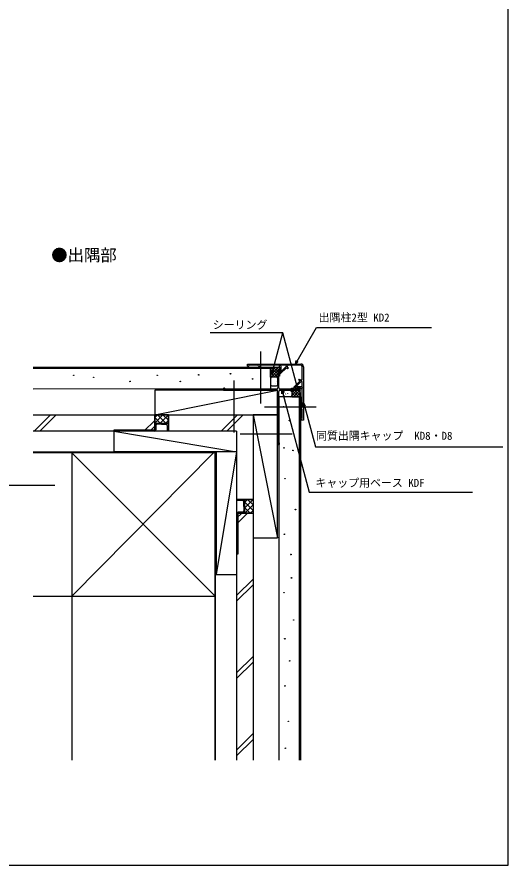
# Model space of a CAD drawing. Units: millimetres, scale not verified. Extents: x -525 to 525, y -784 to 779.
# Drawn here: x 165 to 525, y -784 to -162 of the extents above; entities that cross this region are included whole.
import ezdxf
from ezdxf.enums import TextEntityAlignment as Align

# ---------------------------------------------------------------- set-up
doc = ezdxf.new("R2010")
doc.units = ezdxf.units.MM
doc.header["$LTSCALE"] = 4
for name, color, linetype in [('0-1_USER1', 3, 'Continuous'), ('0-2_YKK_11', 7, 'Continuous'), ('0-3_YKK_12', 2, 'Continuous'), ('0-4_YKK_13', 4, 'Continuous'), ('0-5_YKK_D', 6, 'Continuous'), ('0-6_YKK_ZWAK', 7, 'Continuous'), ('0-7_YSS_K', 3, 'Continuous')]:
    doc.layers.add(name, color=color, linetype=linetype)
doc.styles.add('ＭＳ ゴシック', font='')
doc.styles.get('ＭＳ ゴシック').set_extended_font_data('MS Gothic')

msp = doc.modelspace()

# ---------------------------------------------------------------- linework, layer by layer
at = {"layer": '0-2_YKK_11'}
for p, q in [((334.196, -416.62), (373.196, -416.62)), ((356.313, -422.837), (356.313, -433.937)), ((317.063, -435.837), (355.213, -435.837)), ((356.213, -436.837), (356.213, -474.987)), ((358.113, -435.737), (369.213, -435.737))]:
    msp.add_line(p, q, dxfattribs=at)
for points in [[(357.854, -423.81), (357.596, -424.107), (357.596, -425.52), (356.796, -425.52), (356.796, -423.02), (357.796, -423.02), (362.65, -418.166), (362.382, -417.52), (343.496, -417.52), (343.196, -417.82), (342.896, -418.12), (342.496, -418.12), (342.196, -417.82), (341.896, -417.52), (335.496, -417.52), (335.196, -417.82), (334.896, -418.12), (334.196, -418.12), (334.196, -416.62)], [(357.113, -433.937), (357.113, -422.637), (358.813, -422.637), (358.813, -418.387)], [(357.813, -419.094), (358.013, -419.377), (358.013, -421.837), (357.313, -421.837)], [(363.289, -418.52), (363.354, -418.847), (364.076, -419.569), (363.51, -420.134), (362.662, -419.286), (358.421, -423.527)], [(373.196, -417.52), (363.889, -417.52), (363.389, -418.02)], [(375.196, -418.62), (375.196, -457.62), (373.696, -457.62), (373.696, -456.92), (373.996, -456.62), (374.296, -456.32), (374.296, -449.92), (373.996, -449.62), (373.696, -449.32), (373.696, -448.92), (373.996, -448.62), (374.296, -448.32), (374.296, -429.393), (373.679, -429.137), (368.796, -434.02), (368.796, -435.02), (366.296, -435.02), (366.296, -434.22), (367.709, -434.22), (368.006, -433.962)], [(373.796, -428.427), (374.296, -427.927), (374.296, -418.62)], [(368.289, -433.395), (372.53, -429.155), (371.682, -428.306), (372.247, -427.74), (372.969, -428.462), (373.296, -428.527)], [(373.663, -433.237), (369.413, -433.237), (369.413, -434.937), (358.113, -434.937)], [(370.213, -434.737), (370.213, -434.037), (372.673, -434.037), (372.956, -434.237)], [(355.313, -434.937), (324.827, -434.937), (324.568, -435.087), (324.048, -435.087), (323.788, -434.937), (318.011, -434.937), (317.74, -434.765)], [(357.284, -474.309), (357.113, -474.038), (357.113, -468.261), (356.963, -468.002), (356.963, -467.482), (357.113, -467.222), (357.113, -436.737)]]:
    msp.add_lwpolyline(points, dxfattribs=at)
for centre, radius, start, end in [((357.313, -422.837), 1, 90, 180), ((358.063, -418.387), 0.75, 360, 250.52878), ((362.089, -418.02), 1.3, 337.37831, 360), ((373.196, -418.62), 2, 0, 90), ((373.196, -418.62), 1.1, 0, 90), ((357.714, -422.82), 1, 278.08536, 315), ((373.796, -429.727), 1.3, 90, 112.62169), ((317.063, -435.087), 0.75, 25.37693, 270), ((355.313, -433.937), 1, 270, 0), ((358.113, -433.937), 1, 180, 270), ((368.996, -434.102), 1, 135, 171.91464), ((373.663, -433.987), 0.75, 199.47122, 90), ((355.213, -436.837), 1, 0, 90), ((358.113, -436.737), 1, 90, 180), ((369.213, -434.737), 1, 270, 0), ((356.963, -474.987), 0.75, 180, 64.62307)]:
    msp.add_arc(centre, radius, start, end, dxfattribs=at)
at = {"layer": '0-3_YKK_12'}
for p, q in [((344.035, -445.509), (344.024, -407.509)), ((324.317, -466.785), (324.306, -428.785)), ((346.548, -448.02), (384.548, -448.008)), ((328.808, -467.75), (366.808, -467.739))]:
    msp.add_line(p, q, dxfattribs=at)
at = {"layer": '0-4_YKK_13'}
for p, q in [((177.265, -419.721), (351.013, -419.646)), ((177.265, -434.721), (351.02, -434.646)), ((357.113, -440.737), (357.113, -706.637)), ((372.913, -440.737), (357.113, -440.737)), ((372.113, -440.737), (372.113, -706.637)), ((372.913, -440.737), (372.913, -706.637))]:
    msp.add_line(p, q, dxfattribs=at)
msp.add_lwpolyline([(177.265, -418.921), (351.013, -418.846), (351.02, -434.646)], dxfattribs=at)
for centre in [(206.905, -424.88), (221.474, -426.365), (268.062, -424.88), (298.453, -424.505), (321.716, -423.754), (337.849, -427.506), (248.177, -429.382), (284.946, -429.382), (360.458, -447.795), (364.879, -458.031), (360.924, -478.036), (367.438, -479.897), (361.622, -500.601), (369.299, -523.165), (361.187, -541.223), (365.947, -556.08), (366.38, -573.244), (360.898, -584.062), (367.943, -604.1), (361.508, -617.826), (365.083, -633.982), (361.542, -652.297), (364.1, -678.239), (361.907, -697.97)]:
    msp.add_circle(centre, 0.2, dxfattribs=at)
at = {"layer": '0-5_YKK_D'}
for points in [[(369.222, -416.62), (370.497, -414.411), (384.692, -389.825), (468.894, -389.825)], [(371.473, -436.518), (370.813, -434.055), (360.045, -393.868), (306.809, -393.868)], [(352.013, -423.846), (352.673, -421.383), (360.045, -393.868)], [(371.089, -414.753), (369.222, -416.62), (369.905, -414.07)], [(13.603, -417.803), (14.263, -420.266), (37.042, -505.279), (193.038, -505.279)], [(353.333, -421.56), (352.013, -423.846), (352.013, -421.206)], [(371.473, -433.878), (371.473, -436.518), (370.153, -434.231)], [(359.381, -438.377), (359.381, -435.737), (360.701, -438.023)], [(359.381, -435.737), (360.041, -438.2), (379.412, -510.492), (499.072, -510.492)], [(375.196, -447.462), (375.196, -444.822), (376.516, -447.108)], [(375.196, -444.822), (375.856, -447.285), (383.887, -477.256), (521.204, -477.256)]]:
    msp.add_lwpolyline(points, dxfattribs=at)
at = {"layer": '0-6_YKK_ZWAK'}
msp.add_lwpolyline([(-525, -783.5), (525, -783.5), (525, 746.5)], dxfattribs=at)
at = {"layer": '0-7_YSS_K'}
for p, q in [((356.313, -424.146), (351.013, -418.846)), ((351.014, -420.845), (353.004, -418.855)), ((356.313, -426.146), (351.014, -420.847)), ((351.015, -422.844), (354.996, -418.863)), ((351.016, -424.843), (356.987, -418.872)), ((351.526, -426.333), (357.958, -419.901)), ((356.515, -422.348), (353.022, -418.855)), ((357.904, -421.737), (355.031, -418.864)), ((357.958, -419.791), (357.039, -418.872)), ((354.499, -426.332), (351.015, -422.848)), ((352.5, -426.333), (351.016, -424.849)), ((351.019, -427.336), (351.019, -431.635)), ((355.313, -426.336), (352.019, -426.336)), ((353.527, -426.332), (356.313, -423.546)), ((355.528, -426.331), (356.313, -425.546)), ((356.313, -431.635), (356.313, -427.336)), ((352.019, -432.635), (355.313, -432.635)), ((354.361, -431.156), (354.374, -431.141)), ((355.043, -429.269), (355.13, -429.222)), ((372.349, -434.08), (366.692, -439.737)), ((371.004, -434.048), (372.864, -435.909)), ((266.222, -453.837), (356.222, -435.837)), ((360.621, -439.737), (360.621, -436.737)), ((360.777, -439.765), (360.864, -439.717)), ((361.621, -435.737), (365.717, -435.737)), ((365.717, -440.737), (361.621, -440.737)), ((361.959, -435.986), (362.047, -435.938)), ((362.105, -438.565), (362.119, -438.55)), ((363.684, -438.374), (363.778, -438.197)), ((366.112, -436.85), (366.2, -436.803)), ((368.692, -435.737), (366.692, -437.737)), ((366.692, -435.737), (371.692, -440.737)), ((366.692, -437.737), (369.692, -440.737)), ((366.692, -439.737), (367.692, -440.737)), ((366.717, -436.737), (366.717, -439.737)), ((372.861, -435.568), (367.692, -440.737)), ((368.692, -435.737), (372.905, -439.949)), ((372.881, -437.548), (369.692, -440.737)), ((370.062, -435.106), (372.885, -437.929)), ((372.901, -439.528), (371.692, -440.737)), ((177.828, -465.837), (189.828, -453.837)), ((182.07, -465.837), (194.07, -453.837)), ((258.263, -465.837), (266.222, -457.878)), ((266.222, -464.037), (266.222, -453.837)), ((272.222, -453.837), (266.222, -459.837)), ((268.222, -453.837), (266.222, -455.837)), ((266.222, -455.837), (270.222, -459.837)), ((268.222, -453.837), (274.222, -459.837)), ((276.222, -453.837), (270.222, -459.837)), ((272.222, -453.837), (276.222, -457.837)), ((276.222, -457.837), (274.222, -459.837)), ((276.222, -453.837), (276.222, -465.837)), ((338.222, -453.837), (356.222, -543.837)), ((265.222, -465.037), (236.222, -465.037)), ((236.222, -465.037), (236.222, -480.837)), ((262.506, -465.837), (266.222, -462.121)), ((266.222, -459.837), (266.515, -460.13)), ((267.022, -461.637), (267.022, -464.837)), ((267.222, -459.837), (275.222, -459.837)), ((271.222, -460.637), (268.022, -460.637)), ((271.222, -460.637), (274.422, -460.637)), ((275.422, -461.637), (275.422, -465.837)), ((326.222, -465.837), (177.265, -465.837)), ((236.222, -465.837), (326.222, -480.837)), ((326.222, -465.837), (326.222, -706.637)), ((310.822, -481.237), (177.265, -481.237)), ((309.435, -481.437), (205.422, -586.637)), ((205.422, -481.637), (310.422, -586.637)), ((326.222, -480.837), (236.222, -480.837)), ((310.822, -706.637), (310.822, -481.237)), ((326.222, -480.837), (311.222, -570.837)), ((311.222, -480.837), (311.222, -570.837)), ((338.222, -515.837), (326.222, -515.837)), ((330.422, -516.637), (326.222, -516.637)), ((331.422, -520.837), (331.422, -517.637)), ((331.422, -520.837), (331.422, -524.037)), ((332.222, -521.837), (338.222, -515.837)), ((332.222, -517.837), (334.222, -515.837)), ((332.222, -524.837), (332.222, -516.837)), ((338.222, -523.837), (332.222, -517.837)), ((332.222, -525.837), (338.222, -519.837)), ((338.222, -519.837), (334.222, -515.837)), ((326.222, -529.553), (329.937, -525.837)), ((334.18, -525.837), (326.222, -533.795)), ((327.022, -526.837), (327.022, -555.837)), ((330.422, -525.037), (327.222, -525.037)), ((328.022, -525.837), (338.222, -525.837)), ((332.222, -525.837), (331.929, -525.544)), ((336.222, -525.837), (332.222, -521.837)), ((336.222, -525.837), (338.222, -523.837)), ((338.222, -525.837), (338.222, -706.637)), ((327.022, -555.837), (326.222, -555.837)), ((311.222, -570.837), (326.222, -570.837)), ((326.222, -586.121), (338.222, -574.121)), ((338.222, -578.364), (326.222, -590.364)), ((326.222, -642.69), (338.222, -630.69)), ((338.222, -634.932), (326.222, -646.932)), ((326.222, -699.258), (338.222, -687.258)), ((338.222, -691.501), (326.222, -703.501))]:
    msp.add_line(p, q, dxfattribs=at)
for points in [[(351.013, -418.846), (357.493, -418.874), (357.958, -419.203), (357.958, -421.71), (357.713, -421.837), (357.094, -421.861), (356.606, -422.13), (356.313, -422.837), (356.313, -426.331), (351.016, -426.333)], [(366.692, -435.737), (366.692, -440.737), (372.913, -440.737), (372.846, -434.092), (370.513, -434.037), (369.92, -435.444), (369.213, -435.737)], [(266.222, -453.837), (356.222, -453.837), (356.222, -435.837), (266.222, -435.837)], [(276.222, -453.837), (266.222, -453.837), (266.222, -460.837), (266.515, -460.13), (267.222, -459.837), (275.222, -459.837), (275.929, -460.13), (276.222, -460.837)], [(338.222, -543.837), (356.222, -543.837), (356.222, -453.837), (338.222, -453.837)], [(205.422, -586.637), (310.422, -586.637), (310.422, -481.637), (205.422, -481.637)], [(338.222, -515.837), (338.222, -525.837), (331.222, -525.837), (331.929, -525.544), (332.222, -524.837), (332.222, -516.837), (331.929, -516.13), (331.222, -515.837)]]:
    msp.add_lwpolyline(points, close=True, dxfattribs=at)
for points in [[(177.265, -453.837), (338.222, -453.837), (338.222, -515.837)], [(314.785, -465.884), (326.222, -454.447), (326.832, -453.837)], [(319.027, -465.884), (326.222, -458.69), (331.074, -453.837)], [(326.222, -465.837), (326.222, -480.837), (326.222, -570.837)], [(310.422, -706.637), (310.422, -481.637), (177.265, -481.637)], [(177.265, -586.637), (205.422, -586.637), (205.422, -706.637)]]:
    msp.add_lwpolyline(points, dxfattribs=at)
for centre, start, end in [((352.019, -427.336), 90, 180), ((355.313, -427.336), 0, 90), ((352.019, -431.635), 180, 270), ((355.313, -431.635), 270, 0), ((361.621, -436.737), 90, 180), ((361.621, -439.737), 180, 270), ((365.717, -436.737), 0, 90), ((365.717, -439.737), 270, 0), ((265.222, -464.037), 270, 0), ((266.022, -464.837), 270, 0), ((267.222, -460.837), 90, 180), ((268.022, -461.637), 90, 180), ((274.422, -461.637), 0, 90), ((275.222, -460.837), 0, 90), ((330.422, -517.637), 0, 90), ((331.222, -516.837), 0, 90), ((327.222, -526.037), 90, 180), ((328.022, -526.837), 90, 180), ((330.422, -524.037), 270, 0), ((331.222, -524.837), 270, 0)]:
    msp.add_arc(centre, 1, start, end, dxfattribs=at)

# ---------------------------------------------------------------- texts
at = {"layer": '0-1_USER1', "style": 'ＭＳ ゴシック'}
msp.add_text('●出隅部', height=8.798, dxfattribs=at).set_placement((190.364, -343.932), align=Align.BOTTOM_LEFT)
at = {"layer": '0-5_YKK_D', "style": 'ＭＳ ゴシック'}
for s, p in [('出隅柱2型 KD2', (386.284, -387.246)), ('シーリング', (308.736, -392.578)), ('同質出隅キャップ  KD8・D8', (384.341, -473.838)), ('キャップ用ベース KDF', (383.942, -508.328))]:
    msp.add_text(s, height=5.865, dxfattribs=at).set_placement(p, align=Align.BOTTOM_LEFT)

doc.saveas('drawing.dxf')
